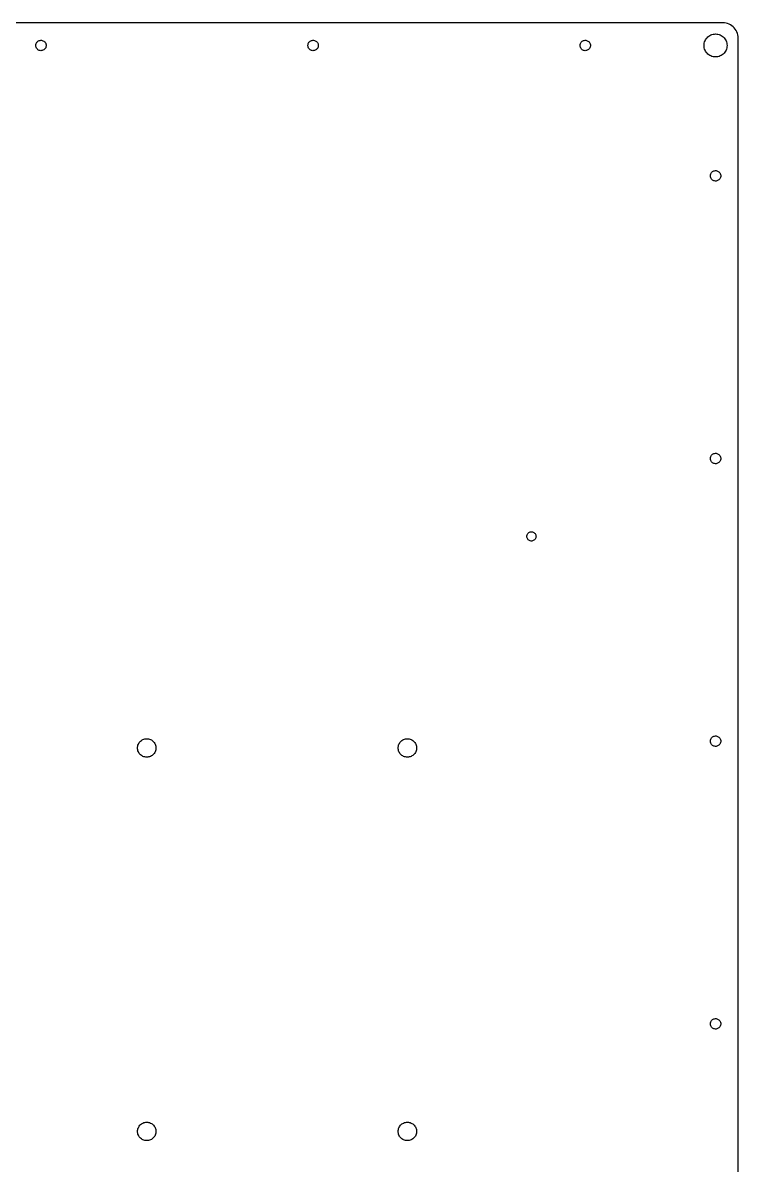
# Model space of a CAD drawing. Header units: metres. Extents: x -227 to 227, y -372 to 372.
# Drawn here: x -5.9 to 227.4, y 0 to 372.4 of the extents above; entities that cross this region are included whole.
import ezdxf

# ---------------------------------------------------------------- set-up
doc = ezdxf.new("R2010")
doc.units = ezdxf.units.M

msp = doc.modelspace()

# ---------------------------------------------------------------- linework, layer by layer
for p, q in [((222.375, 372.375), (-222.375, 372.375)), ((222.898, 372.348), (222.375, 372.375)), ((218.841, 368.566), (219.22, 368.668)), ((219.22, 368.668), (219.608, 368.729)), ((219.608, 368.729), (220, 368.75)), ((220, 368.75), (220.392, 368.729)), ((220.392, 368.729), (220.78, 368.668)), ((220.78, 368.668), (221.159, 368.566)), ((223.415, 372.266), (222.898, 372.348)), ((223.92, 372.13), (223.415, 372.266)), ((224.409, 371.943), (223.92, 372.13)), ((224.875, 371.705), (224.409, 371.943)), ((225.314, 371.42), (224.875, 371.705)), ((225.721, 371.091), (225.314, 371.42)), ((226.091, 370.721), (225.721, 371.091)), ((226.42, 370.314), (226.091, 370.721)), ((226.705, 369.875), (226.42, 370.314)), ((226.943, 369.409), (226.705, 369.875)), ((227.13, 368.92), (226.943, 369.409)), ((227.266, 368.415), (227.13, 368.92)), ((-1.69545, 365.124), (-1.65932, 365.37)), ((-1.69545, 364.876), (-1.69545, 365.124)), ((-1.65932, 365.37), (-1.58781, 365.607)), ((-1.58781, 365.607), (-1.48248, 365.832)), ((-1.48248, 365.832), (-1.34554, 366.039)), ((-1.34554, 366.039), (-1.17992, 366.224)), ((-1.17992, 366.224), (-0.98915, 366.383)), ((-0.98915, 366.383), (-0.7773, 366.512)), ((-0.7773, 366.512), (-0.54889, 366.609)), ((-0.54889, 366.609), (-0.30878, 366.672)), ((-0.30878, 366.672), (-0.06207, 366.699)), ((-0.06207, 366.699), (0.18593, 366.69)), ((0.18593, 366.69), (0.42998, 366.645)), ((0.42998, 366.645), (0.66487, 366.565)), ((0.66487, 366.565), (0.88559, 366.451)), ((0.88559, 366.451), (1.08743, 366.307)), ((1.08743, 366.307), (1.2661, 366.134)), ((1.2661, 366.134), (1.41779, 365.938)), ((1.41779, 365.938), (1.53926, 365.722)), ((1.53926, 365.722), (1.62791, 365.49)), ((1.62791, 365.49), (1.68187, 365.248)), ((1.68187, 365.248), (1.7, 365)), ((1.7, 365), (1.68187, 364.752)), ((87.0545, 365.124), (87.0907, 365.37)), ((87.0545, 364.876), (87.0545, 365.124)), ((87.0907, 365.37), (87.1622, 365.607)), ((87.1622, 365.607), (87.2675, 365.832)), ((87.2675, 365.832), (87.4044, 366.039)), ((87.4044, 366.039), (87.5701, 366.224)), ((87.5701, 366.224), (87.7608, 366.383)), ((87.7608, 366.383), (87.9727, 366.512)), ((87.9727, 366.512), (88.2011, 366.609)), ((88.2011, 366.609), (88.4412, 366.672)), ((88.4412, 366.672), (88.6879, 366.699)), ((88.6879, 366.699), (88.9359, 366.69)), ((88.9359, 366.69), (89.18, 366.645)), ((89.18, 366.645), (89.4149, 366.565)), ((89.4149, 366.565), (89.6356, 366.451)), ((89.6356, 366.451), (89.8374, 366.307)), ((89.8374, 366.307), (90.0161, 366.134)), ((90.0161, 366.134), (90.1678, 365.938)), ((90.1678, 365.938), (90.2893, 365.722)), ((90.2893, 365.722), (90.3779, 365.49)), ((90.3779, 365.49), (90.4319, 365.248)), ((90.4319, 365.248), (90.45, 365)), ((90.45, 365), (90.4319, 364.752)), ((175.805, 365.124), (175.841, 365.37)), ((175.805, 364.876), (175.805, 365.124)), ((175.841, 365.37), (175.912, 365.607)), ((175.912, 365.607), (176.018, 365.832)), ((176.018, 365.832), (176.154, 366.039)), ((176.154, 366.039), (176.32, 366.224)), ((176.32, 366.224), (176.511, 366.383)), ((176.511, 366.383), (176.723, 366.512)), ((176.723, 366.512), (176.951, 366.609)), ((176.951, 366.609), (177.191, 366.672)), ((177.191, 366.672), (177.438, 366.699)), ((177.438, 366.699), (177.686, 366.69)), ((177.686, 366.69), (177.93, 366.645)), ((177.93, 366.645), (178.165, 366.565)), ((178.165, 366.565), (178.386, 366.451)), ((178.386, 366.451), (178.587, 366.307)), ((178.587, 366.307), (178.766, 366.134)), ((178.766, 366.134), (178.918, 365.938)), ((178.918, 365.938), (179.039, 365.722)), ((179.039, 365.722), (179.128, 365.49)), ((179.128, 365.49), (179.182, 365.248)), ((179.182, 365.248), (179.2, 365)), ((179.2, 365), (179.182, 364.752)), ((216.25, 365), (216.271, 365.392)), ((216.271, 364.608), (216.25, 365)), ((216.271, 365.392), (216.332, 365.78)), ((216.332, 365.78), (216.434, 366.159)), ((216.434, 366.159), (216.574, 366.525)), ((216.574, 366.525), (216.752, 366.875)), ((216.752, 366.875), (216.966, 367.204)), ((216.966, 367.204), (217.213, 367.509)), ((217.213, 367.509), (217.491, 367.787)), ((217.491, 367.787), (217.796, 368.034)), ((217.796, 368.034), (218.125, 368.248)), ((218.125, 368.248), (218.475, 368.426)), ((218.475, 368.426), (218.841, 368.566)), ((221.159, 368.566), (221.525, 368.426)), ((221.525, 368.426), (221.875, 368.248)), ((221.875, 368.248), (222.204, 368.034)), ((222.204, 368.034), (222.509, 367.787)), ((222.509, 367.787), (222.787, 367.509)), ((222.787, 367.509), (223.034, 367.204)), ((223.034, 367.204), (223.248, 366.875)), ((223.248, 366.875), (223.426, 366.525)), ((223.426, 366.525), (223.566, 366.159)), ((223.566, 366.159), (223.668, 365.78)), ((223.668, 365.78), (223.729, 365.392)), ((223.729, 365.392), (223.75, 365)), ((223.75, 365), (223.729, 364.608)), ((227.348, 367.898), (227.266, 368.415)), ((227.375, 367.375), (227.348, 367.898)), ((227.375, -367.375), (227.375, 367.375)), ((-1.65932, 364.63), (-1.69545, 364.876)), ((-1.58781, 364.393), (-1.65932, 364.63)), ((-1.48248, 364.168), (-1.58781, 364.393)), ((-1.34554, 363.961), (-1.48248, 364.168)), ((-1.17992, 363.776), (-1.34554, 363.961)), ((-0.98915, 363.617), (-1.17992, 363.776)), ((-0.7773, 363.488), (-0.98915, 363.617)), ((-0.54889, 363.391), (-0.7773, 363.488)), ((-0.30878, 363.328), (-0.54889, 363.391)), ((-0.06207, 363.301), (-0.30878, 363.328)), ((0.18593, 363.31), (-0.06207, 363.301)), ((0.42998, 363.355), (0.18593, 363.31)), ((0.66487, 363.435), (0.42998, 363.355)), ((0.88559, 363.549), (0.66487, 363.435)), ((1.08743, 363.693), (0.88559, 363.549)), ((1.2661, 363.866), (1.08743, 363.693)), ((1.41779, 364.062), (1.2661, 363.866)), ((1.53926, 364.278), (1.41779, 364.062)), ((1.62791, 364.51), (1.53926, 364.278)), ((1.68187, 364.752), (1.62791, 364.51)), ((87.0907, 364.63), (87.0545, 364.876)), ((87.1622, 364.393), (87.0907, 364.63)), ((87.2675, 364.168), (87.1622, 364.393)), ((87.4044, 363.961), (87.2675, 364.168)), ((87.5701, 363.776), (87.4044, 363.961)), ((87.7608, 363.617), (87.5701, 363.776)), ((87.9727, 363.488), (87.7608, 363.617)), ((88.2011, 363.391), (87.9727, 363.488)), ((88.4412, 363.328), (88.2011, 363.391)), ((88.6879, 363.301), (88.4412, 363.328)), ((88.9359, 363.31), (88.6879, 363.301)), ((89.18, 363.355), (88.9359, 363.31)), ((89.4149, 363.435), (89.18, 363.355)), ((89.6356, 363.549), (89.4149, 363.435)), ((89.8374, 363.693), (89.6356, 363.549)), ((90.0161, 363.866), (89.8374, 363.693)), ((90.1678, 364.062), (90.0161, 363.866)), ((90.2893, 364.278), (90.1678, 364.062)), ((90.3779, 364.51), (90.2893, 364.278)), ((90.4319, 364.752), (90.3779, 364.51)), ((175.841, 364.63), (175.805, 364.876)), ((175.912, 364.393), (175.841, 364.63)), ((176.018, 364.168), (175.912, 364.393)), ((176.154, 363.961), (176.018, 364.168)), ((176.32, 363.776), (176.154, 363.961)), ((176.511, 363.617), (176.32, 363.776)), ((176.723, 363.488), (176.511, 363.617)), ((176.951, 363.391), (176.723, 363.488)), ((177.191, 363.328), (176.951, 363.391)), ((177.438, 363.301), (177.191, 363.328)), ((177.686, 363.31), (177.438, 363.301)), ((177.93, 363.355), (177.686, 363.31)), ((178.165, 363.435), (177.93, 363.355)), ((178.386, 363.549), (178.165, 363.435)), ((178.587, 363.693), (178.386, 363.549)), ((178.766, 363.866), (178.587, 363.693)), ((178.918, 364.062), (178.766, 363.866)), ((179.039, 364.278), (178.918, 364.062)), ((179.128, 364.51), (179.039, 364.278)), ((179.182, 364.752), (179.128, 364.51)), ((216.332, 364.22), (216.271, 364.608)), ((216.434, 363.841), (216.332, 364.22)), ((216.574, 363.475), (216.434, 363.841)), ((216.752, 363.125), (216.574, 363.475)), ((216.966, 362.796), (216.752, 363.125)), ((217.213, 362.491), (216.966, 362.796)), ((217.491, 362.213), (217.213, 362.491)), ((217.796, 361.966), (217.491, 362.213)), ((218.125, 361.752), (217.796, 361.966)), ((218.475, 361.574), (218.125, 361.752)), ((218.841, 361.434), (218.475, 361.574)), ((219.22, 361.332), (218.841, 361.434)), ((219.608, 361.271), (219.22, 361.332)), ((220, 361.25), (219.608, 361.271)), ((220.392, 361.271), (220, 361.25)), ((220.78, 361.332), (220.392, 361.271)), ((221.159, 361.434), (220.78, 361.332)), ((221.525, 361.574), (221.159, 361.434)), ((221.875, 361.752), (221.525, 361.574)), ((222.204, 361.966), (221.875, 361.752)), ((222.509, 362.213), (222.204, 361.966)), ((222.787, 362.491), (222.509, 362.213)), ((223.034, 362.796), (222.787, 362.491)), ((223.248, 363.125), (223.034, 362.796)), ((223.426, 363.475), (223.248, 363.125)), ((223.566, 363.841), (223.426, 363.475)), ((223.668, 364.22), (223.566, 363.841)), ((223.729, 364.608), (223.668, 364.22)), ((219.011, 323.883), (219.223, 324.012)), ((219.223, 324.012), (219.451, 324.109)), ((219.451, 324.109), (219.691, 324.172)), ((219.691, 324.172), (219.938, 324.199)), ((219.938, 324.199), (220.186, 324.19)), ((220.186, 324.19), (220.43, 324.145)), ((220.43, 324.145), (220.665, 324.065)), ((220.665, 324.065), (220.886, 323.951)), ((218.305, 322.624), (218.341, 322.87)), ((218.305, 322.376), (218.305, 322.624)), ((218.341, 322.13), (218.305, 322.376)), ((218.341, 322.87), (218.412, 323.107)), ((218.412, 321.893), (218.341, 322.13)), ((218.412, 323.107), (218.518, 323.332)), ((218.518, 321.668), (218.412, 321.893)), ((218.518, 323.332), (218.654, 323.539)), ((218.654, 321.461), (218.518, 321.668)), ((218.654, 323.539), (218.82, 323.724)), ((218.82, 321.276), (218.654, 321.461)), ((218.82, 323.724), (219.011, 323.883)), ((219.011, 321.117), (218.82, 321.276)), ((219.223, 320.988), (219.011, 321.117)), ((219.451, 320.891), (219.223, 320.988)), ((219.691, 320.828), (219.451, 320.891)), ((219.938, 320.801), (219.691, 320.828)), ((220.186, 320.81), (219.938, 320.801)), ((220.43, 320.855), (220.186, 320.81)), ((220.665, 320.935), (220.43, 320.855)), ((220.886, 321.049), (220.665, 320.935)), ((220.886, 323.951), (221.087, 323.807)), ((221.087, 321.193), (220.886, 321.049)), ((221.087, 323.807), (221.266, 323.634)), ((221.266, 321.366), (221.087, 321.193)), ((221.266, 323.634), (221.418, 323.438)), ((221.418, 321.562), (221.266, 321.366)), ((221.418, 323.438), (221.539, 323.222)), ((221.539, 321.778), (221.418, 321.562)), ((221.539, 323.222), (221.628, 322.99)), ((221.628, 322.01), (221.539, 321.778)), ((221.628, 322.99), (221.682, 322.748)), ((221.682, 322.252), (221.628, 322.01)), ((221.682, 322.748), (221.7, 322.5)), ((221.7, 322.5), (221.682, 322.252)), ((218.341, 230.727), (218.412, 230.964)), ((218.412, 230.964), (218.518, 231.189)), ((218.518, 231.189), (218.654, 231.396)), ((218.654, 231.396), (218.82, 231.581)), ((218.82, 231.581), (219.011, 231.74)), ((219.011, 231.74), (219.223, 231.869)), ((219.223, 231.869), (219.451, 231.966)), ((219.451, 231.966), (219.691, 232.029)), ((219.691, 232.029), (219.938, 232.056)), ((219.938, 232.056), (220.186, 232.047)), ((220.186, 232.047), (220.43, 232.002)), ((220.43, 232.002), (220.665, 231.922)), ((220.665, 231.922), (220.886, 231.808)), ((220.886, 231.808), (221.087, 231.664)), ((221.087, 231.664), (221.266, 231.492)), ((221.266, 231.492), (221.418, 231.295)), ((221.418, 231.295), (221.539, 231.079)), ((221.539, 231.079), (221.628, 230.847)), ((218.305, 230.481), (218.341, 230.727)), ((218.305, 230.233), (218.305, 230.481)), ((218.341, 229.988), (218.305, 230.233)), ((218.412, 229.75), (218.341, 229.988)), ((218.518, 229.525), (218.412, 229.75)), ((218.654, 229.318), (218.518, 229.525)), ((218.82, 229.133), (218.654, 229.318)), ((219.011, 228.975), (218.82, 229.133)), ((219.223, 228.845), (219.011, 228.975)), ((219.451, 228.748), (219.223, 228.845)), ((219.691, 228.685), (219.451, 228.748)), ((219.938, 228.658), (219.691, 228.685)), ((220.186, 228.667), (219.938, 228.658)), ((220.43, 228.712), (220.186, 228.667)), ((220.665, 228.793), (220.43, 228.712)), ((220.886, 228.906), (220.665, 228.793)), ((221.087, 229.05), (220.886, 228.906)), ((221.266, 229.223), (221.087, 229.05)), ((221.418, 229.419), (221.266, 229.223)), ((221.539, 229.636), (221.418, 229.419)), ((221.628, 229.867), (221.539, 229.636)), ((221.628, 230.847), (221.682, 230.605)), ((221.682, 230.11), (221.628, 229.867)), ((221.682, 230.605), (221.7, 230.357)), ((221.7, 230.357), (221.682, 230.11)), ((158.45, 204.95), (158.47, 205.197)), ((158.47, 204.703), (158.45, 204.95)), ((158.47, 205.197), (158.531, 205.437)), ((158.531, 205.437), (158.631, 205.664)), ((158.631, 205.664), (158.766, 205.871)), ((158.766, 205.871), (158.934, 206.054)), ((158.934, 206.054), (159.13, 206.206)), ((159.13, 206.206), (159.347, 206.324)), ((159.347, 206.324), (159.582, 206.404)), ((159.582, 206.404), (159.826, 206.445)), ((159.826, 206.445), (160.074, 206.445)), ((160.074, 206.445), (160.318, 206.404)), ((160.318, 206.404), (160.553, 206.324)), ((160.553, 206.324), (160.77, 206.206)), ((160.77, 206.206), (160.966, 206.054)), ((160.966, 206.054), (161.134, 205.871)), ((161.134, 205.871), (161.269, 205.664)), ((161.269, 205.664), (161.369, 205.437)), ((161.369, 205.437), (161.43, 205.197)), ((161.43, 205.197), (161.45, 204.95)), ((161.45, 204.95), (161.43, 204.703)), ((158.531, 204.463), (158.47, 204.703)), ((158.631, 204.236), (158.531, 204.463)), ((158.766, 204.029), (158.631, 204.236)), ((158.934, 203.846), (158.766, 204.029)), ((159.13, 203.694), (158.934, 203.846)), ((159.347, 203.576), (159.13, 203.694)), ((159.582, 203.496), (159.347, 203.576)), ((159.826, 203.455), (159.582, 203.496)), ((160.074, 203.455), (159.826, 203.455)), ((160.318, 203.496), (160.074, 203.455)), ((160.553, 203.576), (160.318, 203.496)), ((160.77, 203.694), (160.553, 203.576)), ((160.966, 203.846), (160.77, 203.694)), ((161.134, 204.029), (160.966, 203.846)), ((161.269, 204.236), (161.134, 204.029)), ((161.369, 204.463), (161.269, 204.236)), ((161.43, 204.703), (161.369, 204.463)), ((32.0729, 137.763), (32.2706, 138.007)), ((32.2706, 138.007), (32.4926, 138.229)), ((32.4926, 138.229), (32.7366, 138.427)), ((32.7366, 138.427), (33, 138.598)), ((33, 138.598), (33.2798, 138.741)), ((33.2798, 138.741), (33.5729, 138.853)), ((33.5729, 138.853), (33.8763, 138.934)), ((33.8763, 138.934), (34.1864, 138.984)), ((34.1864, 138.984), (34.5, 139)), ((34.5, 139), (34.8136, 138.984)), ((34.8136, 138.984), (35.1237, 138.934)), ((35.1237, 138.934), (35.427, 138.853)), ((35.427, 138.853), (35.7202, 138.741)), ((35.7202, 138.741), (36, 138.598)), ((36, 138.598), (36.2634, 138.427)), ((36.2634, 138.427), (36.5074, 138.229)), ((36.5074, 138.229), (36.7294, 138.007)), ((36.7294, 138.007), (36.927, 137.763)), ((117.073, 137.763), (117.271, 138.007)), ((117.271, 138.007), (117.493, 138.229)), ((117.493, 138.229), (117.737, 138.427)), ((117.737, 138.427), (118, 138.598)), ((118, 138.598), (118.28, 138.741)), ((118.28, 138.741), (118.573, 138.853)), ((118.573, 138.853), (118.876, 138.934)), ((118.876, 138.934), (119.186, 138.984)), ((119.186, 138.984), (119.5, 139)), ((119.5, 139), (119.814, 138.984)), ((119.814, 138.984), (120.124, 138.934)), ((120.124, 138.934), (120.427, 138.853)), ((120.427, 138.853), (120.72, 138.741)), ((120.72, 138.741), (121, 138.598)), ((121, 138.598), (121.263, 138.427)), ((121.263, 138.427), (121.507, 138.229)), ((121.507, 138.229), (121.729, 138.007)), ((121.729, 138.007), (121.927, 137.763)), ((218.305, 138.338), (218.341, 138.584)), ((218.305, 138.09), (218.305, 138.338)), ((218.341, 137.845), (218.305, 138.09)), ((218.341, 138.584), (218.412, 138.822)), ((218.412, 137.607), (218.341, 137.845)), ((218.412, 138.822), (218.518, 139.046)), ((218.518, 139.046), (218.654, 139.253)), ((218.654, 139.253), (218.82, 139.438)), ((218.82, 139.438), (219.011, 139.597)), ((219.011, 139.597), (219.223, 139.726)), ((219.223, 139.726), (219.451, 139.823)), ((219.451, 139.823), (219.691, 139.886)), ((219.691, 139.886), (219.938, 139.913)), ((219.938, 139.913), (220.186, 139.904)), ((220.186, 139.904), (220.43, 139.859)), ((220.43, 139.859), (220.665, 139.779)), ((220.665, 139.779), (220.886, 139.665)), ((220.886, 139.665), (221.087, 139.521)), ((221.087, 139.521), (221.266, 139.349)), ((221.266, 139.349), (221.418, 139.152)), ((221.418, 139.152), (221.539, 138.936)), ((221.539, 138.936), (221.628, 138.704)), ((221.628, 138.704), (221.682, 138.462)), ((221.682, 137.967), (221.628, 137.725)), ((221.682, 138.462), (221.7, 138.214)), ((221.7, 138.214), (221.682, 137.967)), ((31.5, 136), (31.5164, 136.314)), ((31.5164, 135.686), (31.5, 136)), ((31.5164, 136.314), (31.5656, 136.624)), ((31.5656, 135.376), (31.5164, 135.686)), ((31.5656, 136.624), (31.6468, 136.927)), ((31.6468, 135.073), (31.5656, 135.376)), ((31.6468, 136.927), (31.7594, 137.22)), ((31.7594, 134.78), (31.6468, 135.073)), ((31.7594, 137.22), (31.9019, 137.5)), ((31.9019, 134.5), (31.7594, 134.78)), ((31.9019, 137.5), (32.0729, 137.763)), ((32.0729, 134.237), (31.9019, 134.5)), ((32.2706, 133.993), (32.0729, 134.237)), ((36.927, 134.237), (36.7294, 133.993)), ((36.927, 137.763), (37.0981, 137.5)), ((37.0981, 134.5), (36.927, 134.237)), ((37.0981, 137.5), (37.2406, 137.22)), ((37.2406, 134.78), (37.0981, 134.5)), ((37.2406, 137.22), (37.3532, 136.927)), ((37.3532, 135.073), (37.2406, 134.78)), ((37.3532, 136.927), (37.4344, 136.624)), ((37.4344, 135.376), (37.3532, 135.073)), ((37.4344, 136.624), (37.4836, 136.314)), ((37.4836, 135.686), (37.4344, 135.376)), ((37.4836, 136.314), (37.5, 136)), ((37.5, 136), (37.4836, 135.686)), ((116.5, 136), (116.516, 136.314)), ((116.516, 135.686), (116.5, 136)), ((116.516, 136.314), (116.566, 136.624)), ((116.566, 135.376), (116.516, 135.686)), ((116.566, 136.624), (116.647, 136.927)), ((116.647, 135.073), (116.566, 135.376)), ((116.647, 136.927), (116.759, 137.22)), ((116.759, 134.78), (116.647, 135.073)), ((116.759, 137.22), (116.902, 137.5)), ((116.902, 134.5), (116.759, 134.78)), ((116.902, 137.5), (117.073, 137.763)), ((117.073, 134.237), (116.902, 134.5)), ((117.271, 133.993), (117.073, 134.237)), ((121.927, 134.237), (121.729, 133.993)), ((121.927, 137.763), (122.098, 137.5)), ((122.098, 134.5), (121.927, 134.237)), ((122.098, 137.5), (122.241, 137.22)), ((122.241, 134.78), (122.098, 134.5)), ((122.241, 137.22), (122.353, 136.927)), ((122.353, 135.073), (122.241, 134.78)), ((122.353, 136.927), (122.434, 136.624)), ((122.434, 135.376), (122.353, 135.073)), ((122.434, 136.624), (122.484, 136.314)), ((122.484, 135.686), (122.434, 135.376)), ((122.484, 136.314), (122.5, 136)), ((122.5, 136), (122.484, 135.686)), ((218.518, 137.382), (218.412, 137.607)), ((218.654, 137.175), (218.518, 137.382)), ((218.82, 136.99), (218.654, 137.175)), ((219.011, 136.832), (218.82, 136.99)), ((219.223, 136.702), (219.011, 136.832)), ((219.451, 136.605), (219.223, 136.702)), ((219.691, 136.543), (219.451, 136.605)), ((219.938, 136.515), (219.691, 136.543)), ((220.186, 136.524), (219.938, 136.515)), ((220.43, 136.57), (220.186, 136.524)), ((220.665, 136.65), (220.43, 136.57)), ((220.886, 136.763), (220.665, 136.65)), ((221.087, 136.908), (220.886, 136.763)), ((221.266, 137.08), (221.087, 136.908)), ((221.418, 137.276), (221.266, 137.08)), ((221.539, 137.493), (221.418, 137.276)), ((221.628, 137.725), (221.539, 137.493)), ((32.4926, 133.771), (32.2706, 133.993)), ((32.7366, 133.573), (32.4926, 133.771)), ((33, 133.402), (32.7366, 133.573)), ((33.2798, 133.259), (33, 133.402)), ((33.5729, 133.147), (33.2798, 133.259)), ((33.8763, 133.066), (33.5729, 133.147)), ((34.1864, 133.016), (33.8763, 133.066)), ((34.5, 133), (34.1864, 133.016)), ((34.8136, 133.016), (34.5, 133)), ((35.1237, 133.066), (34.8136, 133.016)), ((35.427, 133.147), (35.1237, 133.066)), ((35.7202, 133.259), (35.427, 133.147)), ((36, 133.402), (35.7202, 133.259)), ((36.2634, 133.573), (36, 133.402)), ((36.5074, 133.771), (36.2634, 133.573)), ((36.7294, 133.993), (36.5074, 133.771)), ((117.493, 133.771), (117.271, 133.993)), ((117.737, 133.573), (117.493, 133.771)), ((118, 133.402), (117.737, 133.573)), ((118.28, 133.259), (118, 133.402)), ((118.573, 133.147), (118.28, 133.259)), ((118.876, 133.066), (118.573, 133.147)), ((119.186, 133.016), (118.876, 133.066)), ((119.5, 133), (119.186, 133.016)), ((119.814, 133.016), (119.5, 133)), ((120.124, 133.066), (119.814, 133.016)), ((120.427, 133.147), (120.124, 133.066)), ((120.72, 133.259), (120.427, 133.147)), ((121, 133.402), (120.72, 133.259)), ((121.263, 133.573), (121, 133.402)), ((121.507, 133.771), (121.263, 133.573)), ((121.729, 133.993), (121.507, 133.771)), ((218.305, 46.1955), (218.341, 46.4411)), ((218.305, 45.9473), (218.305, 46.1955)), ((218.341, 45.7018), (218.305, 45.9473)), ((218.341, 46.4411), (218.412, 46.6787)), ((218.412, 45.4641), (218.341, 45.7018)), ((218.412, 46.6787), (218.518, 46.9034)), ((218.518, 45.2394), (218.412, 45.4641)), ((218.518, 46.9034), (218.654, 47.1104)), ((218.654, 45.0324), (218.518, 45.2394)), ((218.654, 47.1104), (218.82, 47.2953)), ((218.82, 44.8476), (218.654, 45.0324)), ((218.82, 47.2953), (219.011, 47.454)), ((219.011, 44.6888), (218.82, 44.8476)), ((219.011, 47.454), (219.223, 47.5833)), ((219.223, 44.5595), (219.011, 44.6888)), ((219.223, 47.5833), (219.451, 47.6804)), ((219.451, 47.6804), (219.691, 47.7431)), ((219.691, 47.7431), (219.938, 47.7703)), ((219.938, 47.7703), (220.186, 47.7612)), ((220.186, 47.7612), (220.43, 47.7161)), ((220.43, 47.7161), (220.665, 47.636)), ((220.665, 47.636), (220.886, 47.5225)), ((220.886, 47.5225), (221.087, 47.3781)), ((221.087, 44.7647), (220.886, 44.6203)), ((221.087, 47.3781), (221.266, 47.2059)), ((221.266, 44.937), (221.087, 44.7647)), ((221.266, 47.2059), (221.418, 47.0094)), ((221.418, 45.1334), (221.266, 44.937)), ((221.418, 47.0094), (221.539, 46.793)), ((221.539, 45.3499), (221.418, 45.1334)), ((221.539, 46.793), (221.628, 46.5612)), ((221.628, 45.5816), (221.539, 45.3499)), ((221.628, 46.5612), (221.682, 46.3189)), ((221.682, 45.8239), (221.628, 45.5816)), ((221.682, 46.3189), (221.7, 46.0714)), ((221.7, 46.0714), (221.682, 45.8239)), ((219.451, 44.4625), (219.223, 44.5595)), ((219.691, 44.3997), (219.451, 44.4625)), ((219.938, 44.3726), (219.691, 44.3997)), ((220.186, 44.3816), (219.938, 44.3726)), ((220.43, 44.4267), (220.186, 44.3816)), ((220.665, 44.5068), (220.43, 44.4267)), ((220.886, 44.6203), (220.665, 44.5068)), ((31.5, 11), (31.5164, 11.3136)), ((31.5164, 11.3136), (31.5656, 11.6237)), ((31.5656, 11.6237), (31.6468, 11.927)), ((31.6468, 11.927), (31.7594, 12.2202)), ((31.7594, 12.2202), (31.9019, 12.5)), ((31.9019, 12.5), (32.0729, 12.7634)), ((32.0729, 12.7634), (32.2706, 13.0074)), ((32.2706, 13.0074), (32.4926, 13.2294)), ((32.4926, 13.2294), (32.7366, 13.427)), ((32.7366, 13.427), (33, 13.5981)), ((33, 13.5981), (33.2798, 13.7406)), ((33.2798, 13.7406), (33.5729, 13.8532)), ((33.5729, 13.8532), (33.8763, 13.9344)), ((33.8763, 13.9344), (34.1864, 13.9836)), ((34.1864, 13.9836), (34.5, 14)), ((34.5, 14), (34.8136, 13.9836)), ((34.8136, 13.9836), (35.1237, 13.9344)), ((35.1237, 13.9344), (35.427, 13.8532)), ((35.427, 13.8532), (35.7202, 13.7406)), ((35.7202, 13.7406), (36, 13.5981)), ((36, 13.5981), (36.2634, 13.427)), ((36.2634, 13.427), (36.5074, 13.2294)), ((36.5074, 13.2294), (36.7294, 13.0074)), ((36.7294, 13.0074), (36.927, 12.7634)), ((36.927, 12.7634), (37.0981, 12.5)), ((37.0981, 12.5), (37.2406, 12.2202)), ((37.2406, 12.2202), (37.3532, 11.927)), ((37.3532, 11.927), (37.4344, 11.6237)), ((37.4344, 11.6237), (37.4836, 11.3136)), ((37.4836, 11.3136), (37.5, 11)), ((116.5, 11), (116.516, 11.3136)), ((116.516, 11.3136), (116.566, 11.6237)), ((116.566, 11.6237), (116.647, 11.927)), ((116.647, 11.927), (116.759, 12.2202)), ((116.759, 12.2202), (116.902, 12.5)), ((116.902, 12.5), (117.073, 12.7634)), ((117.073, 12.7634), (117.271, 13.0074)), ((117.271, 13.0074), (117.493, 13.2294)), ((117.493, 13.2294), (117.737, 13.427)), ((117.737, 13.427), (118, 13.5981)), ((118, 13.5981), (118.28, 13.7406)), ((118.28, 13.7406), (118.573, 13.8532)), ((118.573, 13.8532), (118.876, 13.9344)), ((118.876, 13.9344), (119.186, 13.9836)), ((119.186, 13.9836), (119.5, 14)), ((119.5, 14), (119.814, 13.9836)), ((119.814, 13.9836), (120.124, 13.9344)), ((120.124, 13.9344), (120.427, 13.8532)), ((120.427, 13.8532), (120.72, 13.7406)), ((120.72, 13.7406), (121, 13.5981)), ((121, 13.5981), (121.263, 13.427)), ((121.263, 13.427), (121.507, 13.2294)), ((121.507, 13.2294), (121.729, 13.0074)), ((121.729, 13.0074), (121.927, 12.7634)), ((121.927, 12.7634), (122.098, 12.5)), ((122.098, 12.5), (122.241, 12.2202)), ((122.241, 12.2202), (122.353, 11.927)), ((122.353, 11.927), (122.434, 11.6237)), ((122.434, 11.6237), (122.484, 11.3136)), ((122.484, 11.3136), (122.5, 11)), ((31.5164, 10.6864), (31.5, 11)), ((31.5656, 10.3763), (31.5164, 10.6864)), ((31.6468, 10.0729), (31.5656, 10.3763)), ((31.7594, 9.77979), (31.6468, 10.0729)), ((31.9019, 9.5), (31.7594, 9.77979)), ((32.0729, 9.23663), (31.9019, 9.5)), ((32.2706, 8.9926), (32.0729, 9.23663)), ((32.4926, 8.77055), (32.2706, 8.9926)), ((32.7366, 8.57294), (32.4926, 8.77055)), ((33, 8.40192), (32.7366, 8.57294)), ((33.2798, 8.25935), (33, 8.40192)), ((33.5729, 8.14682), (33.2798, 8.25935)), ((33.8763, 8.06555), (33.5729, 8.14682)), ((34.1864, 8.01643), (33.8763, 8.06555)), ((34.5, 8), (34.1864, 8.01643)), ((34.8136, 8.01643), (34.5, 8)), ((35.1237, 8.06555), (34.8136, 8.01643)), ((35.427, 8.14682), (35.1237, 8.06555)), ((35.7202, 8.25935), (35.427, 8.14682)), ((36, 8.40192), (35.7202, 8.25935)), ((36.2634, 8.57294), (36, 8.40192)), ((36.5074, 8.77055), (36.2634, 8.57294)), ((36.7294, 8.9926), (36.5074, 8.77055)), ((36.927, 9.23663), (36.7294, 8.9926)), ((37.0981, 9.5), (36.927, 9.23663)), ((37.2406, 9.77979), (37.0981, 9.5)), ((37.3532, 10.0729), (37.2406, 9.77979)), ((37.4344, 10.3763), (37.3532, 10.0729)), ((37.4836, 10.6864), (37.4344, 10.3763)), ((37.5, 11), (37.4836, 10.6864)), ((116.516, 10.6864), (116.5, 11)), ((116.566, 10.3763), (116.516, 10.6864)), ((116.647, 10.0729), (116.566, 10.3763)), ((116.759, 9.77979), (116.647, 10.0729)), ((116.902, 9.5), (116.759, 9.77979)), ((117.073, 9.23663), (116.902, 9.5)), ((117.271, 8.9926), (117.073, 9.23663)), ((117.493, 8.77055), (117.271, 8.9926)), ((117.737, 8.57294), (117.493, 8.77055)), ((118, 8.40192), (117.737, 8.57294)), ((118.28, 8.25935), (118, 8.40192)), ((118.573, 8.14682), (118.28, 8.25935)), ((118.876, 8.06555), (118.573, 8.14682)), ((119.186, 8.01643), (118.876, 8.06555)), ((119.5, 8), (119.186, 8.01643)), ((119.814, 8.01643), (119.5, 8)), ((120.124, 8.06555), (119.814, 8.01643)), ((120.427, 8.14682), (120.124, 8.06555)), ((120.72, 8.25935), (120.427, 8.14682)), ((121, 8.40192), (120.72, 8.25935)), ((121.263, 8.57294), (121, 8.40192)), ((121.507, 8.77055), (121.263, 8.57294)), ((121.729, 8.9926), (121.507, 8.77055)), ((121.927, 9.23663), (121.729, 8.9926)), ((122.098, 9.5), (121.927, 9.23663)), ((122.241, 9.77979), (122.098, 9.5)), ((122.353, 10.0729), (122.241, 9.77979)), ((122.434, 10.3763), (122.353, 10.0729)), ((122.484, 10.6864), (122.434, 10.3763)), ((122.5, 11), (122.484, 10.6864))]:
    msp.add_line(p, q)

doc.saveas('drawing.dxf')
